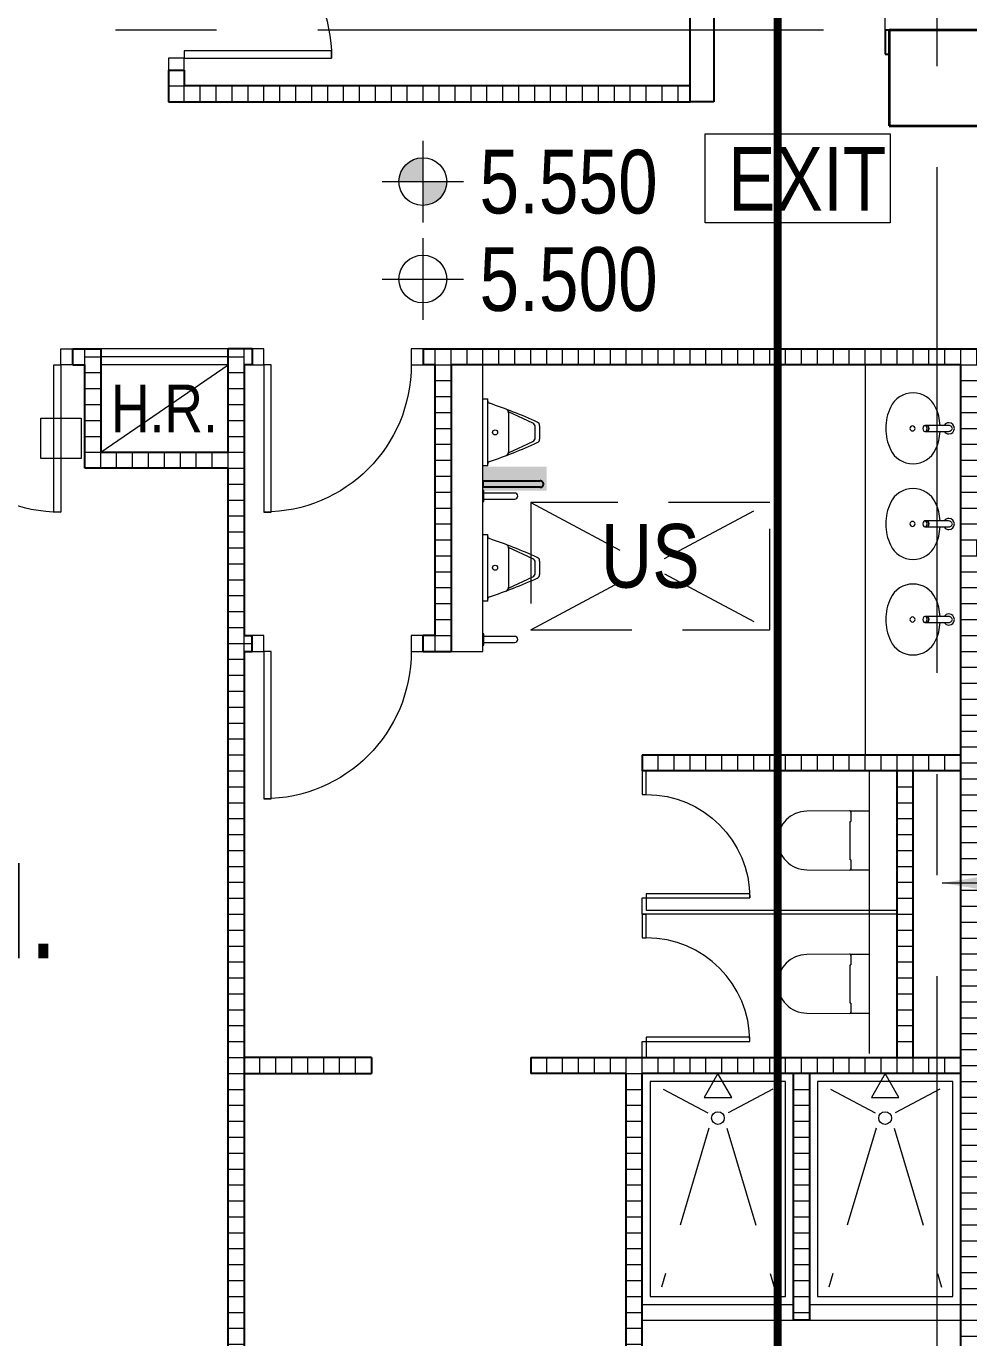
# Model space of a CAD drawing. Header units: millimetres. Extents: x 833576263 to 1668046980, y 817519639 to 1636103653.
# Drawn here: x 834088673 to 834094590, y 818002217 to 818010452 of the extents above; entities that cross this region are included whole.
import ezdxf
from ezdxf.enums import TextEntityAlignment as Align

# ---------------------------------------------------------------- set-up
doc = ezdxf.new("R2010")
doc.units = ezdxf.units.MM
doc.header["$LTSCALE"] = 100
doc.header["$MEASUREMENT"] = 0
for name, pattern in [('R_LINE_SEC$0$CENTER', [50.8, 31.75, -6.35, 6.35, -6.35]), ('R_P_Grid$0$CENTER', [50.8, 31.75, -6.35, 6.35, -6.35]), ('R_P_LG$0$HIDDEN', [9.525, 6.35, -3.175])]:
    doc.linetypes.add(name, pattern=pattern)
doc.layers.get('Defpoints').update_dxf_attribs({"color": 170})
doc.layers.add('C_DWG1002P00L0LGGBP$0$C_IMPERMEABLE', color=7, linetype='Continuous', true_color=0xfff0ff)
doc.layers.add('R_LINE_SEC$0$M-REFE', color=3, linetype='Continuous')
doc.layers.add('X-REF', color=7, linetype='Continuous')
for name, color, linetype, lineweight in [('R_P_Grid$0$RDA0251-PARK', 7, 'R_P_Grid$0$CENTER', 18), ('R_P_LG$0$RDA0321', 7, 'Continuous', 18), ('R_P_LG$0$RDA0322', 1, 'Continuous', 18), ('R_P_LG$0$RDA04031', 3, 'Continuous', 25), ('R_P_LG$0$RDA0621', 7, 'Continuous', 13), ('R_P_LG$0$RDA0624', 7, 'Continuous', 13), ('R_P_LG$0$RDA2142', 1, 'Continuous', 18), ('R_P_LG$0$RDA2202', 3, 'Continuous', 25), ('R_P_LG$0$RDA2203', 11, 'Continuous', 25), ('R_P_LG$0$RDA2804S', 2, 'Continuous', 35), ('R_P_LG$0$RDA3151', 1, 'Continuous', 18), ('R_P_LG$0$RDA4101', 7, 'Continuous', 18), ('R_P_LG$0$RDA5802', 1, 'Continuous', 18), ('R_P_LG$0$RDA7101', 1, 'Continuous', 18), ('R_P_LG$0$RDA7401', 4, 'Continuous', 18), ('R_P_LG$0$RDA8301', 7, 'Continuous', 18)]:
    doc.layers.add(name, color=color, linetype=linetype, lineweight=lineweight)
doc.styles.add('R_P_LG$0$Arial', font='arial.ttf', dxfattribs={"width": 0.8})
doc.styles.add('R_P_LG$0$Arial_3', font='arial.ttf', dxfattribs={"width": 0.8, "height": 800})
doc.styles.add('R_P_LG$0$romans', font='arial.ttf', dxfattribs={"width": 0.8})
doc.dimstyles.new('R_P_LG$0$M_200LA', dxfattribs={"dimscale": 200, "dimtxt": 2.5, "dimasz": 2, "dimexe": 0.8, "dimexo": 0, "dimgap": 0.75, "dimtad": 1, "dimdec": 0, "dimrnd": 1, "dimzin": 12, "dimdsep": 46, "dimtxsty": 'R_P_LG$0$romans', "dimcen": 2, "dimdle": 1, "dimclrd": 7, "dimclre": 7, "dimclrt": 4, "dimaunit": 1, "dimadec": 3, "dimazin": 0, "dimtfac": 1, "dimtdec": 0, "dimtix": 1, "dimtmove": 2, "dimatfit": 3, "dimfxl": 1, "dimtolj": 1, "dimlwd": 18, "dimlwe": 18, "dimarcsym": 0})

# ---------------------------------------------------------------- blocks, each defined once
blk = doc.blocks.new('R_P_Grid')
at = {"layer": 'R_P_Grid$0$RDA0251-PARK'}
for p, q in [((834094390, 818019726.7), (834094390, 817991170)), ((834144477.3, 818010426.7), (834072885.2, 818010426.7))]:
    blk.add_line(p, q, dxfattribs=at)
blk = doc.blocks.new('R_P_LG$0$LMark-FFL-1')
h = blk.add_hatch(color=256)
h.paths.add_polyline_path([(0, 0.75, 0.414214), (-0.75, 0), (0, 0)])
h.paths.add_polyline_path([(0.75, 0), (0, 0), (0, -0.75, 0.414214)])
for p, q in [((0, 1.28), (0, -1.28)), ((-1.28, 0), (1.28, 0))]:
    blk.add_line(p, q)
blk.add_circle((0, 0), 0.75)
at = {"color": 7, "style": 'R_P_LG$0$romans', "width": 0.8}
blk.add_attdef('FFL', (1.03, 1.03), '', height=2, dxfattribs=at)
blk = doc.blocks.new('R_P_LG$0$LMark-SFL-1')
for p, q in [((0, 1.28), (0, -1.28)), ((-1.28, 0), (1.28, 0))]:
    blk.add_line(p, q)
blk.add_circle((0, 0), 0.75)
at = {"color": 7, "style": 'R_P_LG$0$romans', "width": 0.8}
blk.add_attdef('SFL', (1.03, 1.03), '', height=2, dxfattribs=at)
blk = doc.blocks.new('R_P_LG$0$RDA_SANIT_Urinal_Division - RDA_SANIT_Urinal_Division-7745025-LG_F _5_000 Mpd_')
at = {"layer": 'Defpoints'}
for p, q in [((-20, 0), (-20, -360)), ((-20, 0), (20, 0)), ((20, -360), (20, 0))]:
    blk.add_line(p, q, dxfattribs=at)
blk.add_open_spline([(20, -360), (20, -361.7), (19.7, -364.4), (18.5, -367.7), (17.6, -369.6), (16.6, -371.1), (15.6, -372.5), (14.5, -373.9), (13.2, -375), (11.8, -376.2), (10, -377.4), (7.7, -378.5), (4.4, -379.7), (0, -380.2), (-4.4, -379.7), (-7.7, -378.5), (-10, -377.4), (-11.8, -376.2), (-13.2, -375), (-14.5, -373.9), (-15.9, -372.2), (-17.1, -370.4), (-18, -368.9), (-18.7, -367.3), (-19.7, -364.4), (-20, -361.7), (-20, -360)], degree=3, knots=[0, 0, 0, 0, 0.083333, 0.125, 0.166667, 0.1875, 0.208333, 0.25, 0.270833, 0.291667, 0.333333, 0.375, 0.416667, 0.5, 0.583333, 0.625, 0.666667, 0.708333, 0.729167, 0.75, 0.791667, 0.833333, 0.854167, 0.875, 0.916667, 1, 1, 1, 1], dxfattribs=at)
blk = doc.blocks.new('R_P_LG$0$A$C72C22AFF')
at = {"layer": 'R_P_LG$0$RDA7401'}
for p, q in [((195, 19), (0, 19)), ((200, 35), (195, 35)), ((195, 35), (195, -35)), ((200, 35), (200, -35)), ((0, -19), (195, -19)), ((195, -35), (200, -35))]:
    blk.add_line(p, q, dxfattribs=at)
blk.add_arc((0, 0), 19, 90, 270, dxfattribs=at)
blk = doc.blocks.new('R_P_LG$0$Urinal')
at = {"layer": 'R_P_LG$0$RDA7401'}
for p, q in [((-30.7, 209.5), (0, 209.5)), ((-30.7, 209.5), (-30.7, -209.6)), ((0, 209.5), (0, -209.6)), ((-160.4, 128.1), (-313.3, 56.9)), ((-161, -122.8), (-161, 122.8)), ((-355.9, -42), (-355.9, 41.8)), ((-328, 33.8), (-328, -33.8)), ((-313.3, -56.9), (-160.4, -128.1)), ((0, -209.6), (-30.7, -209.6))]:
    blk.add_line(p, q, dxfattribs=at)
for centre, radius, start, end in [((906.6, -2662.4), 2998.9, 108.41956, 114.58885), ((-45.7, 197.1), 15, 288.41956, 0), ((-136, 122.8), 25, 110.52239, 180), ((-330.9, 41.8), 25, 114.58885, 180), ((-302.6, 33.8), 25.4, 114.98892, 180), ((-330.9, -42), 25, 180, 245.46298), ((906.6, 2668.6), 3004.7, 245.46298, 251.61743), ((-302.6, -33.8), 25.4, 180, 245.01104), ((-136, -122.8), 25, 180, 249.52), ((-45.7, -197), 15, 0, 71.61743)]:
    blk.add_arc(centre, radius, start, end, dxfattribs=at)
blk.add_ellipse((-76.2, 0), major_axis=(0, 15.9), ratio=1, dxfattribs=at)
blk = doc.blocks.new('R_P_LG$0$D-925')
at = {"layer": 'R_P_LG$0$RDA3151'}
for points in [[(75, 100), (75, 1025), (120, 1025), (120, 100)], [(0, 100), (75, 100), (75, 0), (0, 0)], [(1075, 100), (1075, 0), (1000, 0), (1000, 100)]]:
    blk.add_lwpolyline(points, close=True, dxfattribs=at)
blk.add_arc((75, 100), 925, 0, 90, dxfattribs=at)
blk = doc.blocks.new('R_P_LG$0$P46A_Symb_EXIT')
at = {"layer": 'R_P_LG$0$RDA7101'}
for p, q in [((-2.612, -0.994), (-2.612, 1.806)), ((-2.612, 1.806), (3.2, 1.806)), ((3.2, 1.806), (3.2, -0.994)), ((3.2, -0.994), (-2.612, -0.994))]:
    blk.add_line(p, q, dxfattribs=at)
at = {"layer": 'R_P_LG$0$RDA7101', "insert": (-1.89, 1.388), "char_height": 2, "width": 6.15696, "attachment_point": 1, "style": 'R_P_LG$0$Arial_3'}
blk.add_mtext('EXIT', dxfattribs=at)
blk = doc.blocks.new('R_P_LG$0$DD_925-675')
at = {"layer": 'R_P_LG$0$RDA3151'}
for points in [[(0, -100), (0, 0), (75, 0), (75, -100)], [(1750, -100), (1675, -100), (1675, 0), (1750, 0)], [(75, -775), (120, -775), (120, -100), (75, -100)], [(1675, -100), (1675, -1025), (1630, -1025), (1630, -100)]]:
    blk.add_lwpolyline(points, close=True, dxfattribs=at)
for centre, radius, start, end in [((75, -100), 675, 270, 0), ((1675, -100), 925, 180, 270)]:
    blk.add_arc(centre, radius, start, end, dxfattribs=at)
blk = doc.blocks.new('R_P_LG$0$BASIN')
at = {"layer": 'R_P_LG$0$RDA7401'}
for p, q in [((-90.4, 19), (-223.4, 19)), ((-89, 17), (-90.4, 17)), ((-78.4, 19), (-89, 19)), ((-223.4, -19), (-90.4, -19)), ((-90.4, -17), (-89, -17)), ((-89, -19), (-78.4, -19))]:
    blk.add_line(p, q, dxfattribs=at)
at = {"layer": 'R_P_LG$0$RDA7401', "flags": 128}
for points in [[(-220.7, 18.9), (-226.2, 18.9), (-231.7, 18.1), (-236.8, 16.5), (-241.4, 14.1), (-245.1, 11.2), (-247.9, 7.7), (-249.7, 4), (-250.2, 0)], [(-250.2, 0), (-249.7, -4), (-247.9, -7.7), (-245.1, -11.2), (-241.4, -14.1), (-236.8, -16.5), (-231.7, -18.1), (-226.2, -18.9), (-220.7, -18.9)]]:
    blk.add_lwpolyline(points, dxfattribs=at)
at = {"layer": 'R_P_LG$0$RDA7401'}
for centre, radius, start, end in [((-3.4, 66.4), 156.3, 90, 155.17796), ((-3.4, 66.4), 156.3, 24.82204, 90), ((140.3, 0), 314.6, 155.17796, 176.53881), ((-147, 0), 314.6, 0, 24.82204), ((-228.4, 0), 35, 90, 270), ((0, 0), 16, 90, 270), ((-147, 0), 314.6, 335.17796, 0), ((-228.4, 0), 35, 270, 327.06852), ((140.3, 0), 314.6, 183.46119, 204.82204), ((-3.4, -66.4), 156.3, 204.82204, 270), ((-3.4, -66.4), 156.3, 270, 335.17796)]:
    blk.add_arc(centre, radius, start, end, dxfattribs=at)
for centre, major_axis, ratio, start_param, end_param in [((-228.4, 0), (-16.7, -30.7), 1, 2.643576, 3.639609), ((-90.4, 0), (0, 19), 0.707107, 0, 1.570796), ((-89, 0), (0, 19), 0.707107, 0, 1.570796), ((-78.4, 0), (0, 19), 0.707107, 4.712389, 7.853982), ((0, 0), (0, 16), 1, 3.141593, 6.283185), ((-90.4, 0), (0, 19), 0.707107, 1.570796, 3.141593), ((-89, 0), (0, 19), 0.707107, 1.570796, 3.141593), ((-78.4, 0), (0, 19), 0.707107, 1.570796, 4.712389)]:
    blk.add_ellipse(centre, major_axis=major_axis, ratio=ratio, start_param=start_param, end_param=end_param, dxfattribs=at)
blk = doc.blocks.new('R_P_LG$0$P46A_Sanit_W_M_W_C - RDA_SANIT_W_M_W_C-1171572-LG_F _5_000 Mpd_')
at = {"layer": 'R_P_LG$0$RDA7401'}
for p, q in [((-183.9, 0), (-183.9, -115)), ((183.9, -115), (183.9, 0)), ((-186.3, -124.1), (-183.3, -391.8)), ((-183.9, -115), (-177.2, -115)), ((-178.6, -115), (-120.1, -115)), ((-120.1, -118.8), (-120.1, -115)), ((121.4, -118.8), (-120.1, -118.8)), ((121.4, -115), (181.4, -115)), ((121.4, -115), (121.4, -118.8)), ((177.2, -115), (183.9, -115)), ((183.3, -391.8), (186.3, -124.1))]:
    blk.add_line(p, q, dxfattribs=at)
for start, end in [(180, 269.09757), (269.09757, 0)]:
    blk.add_arc((0, -391.8), 183.3, start, end, dxfattribs=at)
for centre, start_param, end_param in [((-177.2, -124.1), 1.570796, 3.141593), ((177.2, -124.1), 0, 1.570796)]:
    blk.add_ellipse(centre, major_axis=(9.1, 0), ratio=1, start_param=start_param, end_param=end_param, dxfattribs=at)
blk = doc.blocks.new('R_P_LG$0$P46A_Sanit_Partition - 900 _W_  x 1600 _D_ x 2200 _H_ _ 650 x2050 _DOOR_-V124-LG_F _5_000 Mpd_')
at = {"layer": 'R_P_LG$0$RDA7401'}
for p, q in [((-53.8, -50), (-53.8, -1650)), ((-28.4, -1624.6), (-28.4, -50)), ((47.8, -974.6), (73.2, -974.6)), ((47.8, -1624.6), (47.8, -974.6)), ((73.2, -974.6), (73.2, -1624.6)), ((47.8, -1624.6), (-28.4, -1624.6)), ((73.2, -1624.6), (47.8, -1624.6)), ((47.8, -1650), (47.8, -1624.6)), ((697.8, -1624.6), (846.2, -1624.6)), ((697.8, -1650), (697.8, -1624.6)), ((846.2, -1650), (846.2, -1624.6)), ((-53.8, -1650), (47.8, -1650)), ((846.2, -1650), (697.8, -1650))]:
    blk.add_line(p, q, dxfattribs=at)
blk.add_arc((47.8, -1624.6), 650, 0, 90, dxfattribs=at)
blk = doc.blocks.new('R_LINE_SEC')
at = {"layer": 'R_LINE_SEC$0$M-REFE', "linetype": 'R_LINE_SEC$0$CENTER', "const_width": 50}
blk.add_lwpolyline([(834093390, 818029703.2), (834093390, 817976077.5)], dxfattribs=at)
blk = doc.blocks.new('C_DWG1002P00L0LGGBP')
at = {"layer": 'C_DWG1002P00L0LGGBP$0$C_IMPERMEABLE'}
blk.add_hatch(color=256, dxfattribs=at).paths.add_polyline_path([(834091940, 818007536.7), (834091940, 818007686.7), (834091540, 818007686.7), (834091540, 818007536.7)])
blk = doc.blocks.new('R_P_LG')
at = {"layer": 'R_P_LG$0$RDA0621'}
h = blk.add_hatch(dxfattribs=at)
h.set_pattern_fill('_USER', color=256, scale=100, double=1, pattern_type=0)
h.set_pattern_definition([(0, (834089665, 818010076.7), (0, 100), []), (90, (834089665, 818010076.7), (-100, 6e-15), [])])
h.paths.add_polyline_path([(834092840, 818010076.7), (834089665, 818010076.7), (834089665, 818010176.7), (834089565, 818010176.7), (834089565, 818009976.7), (834092840, 818009976.7)])
h = blk.add_hatch(dxfattribs=at)
h.set_pattern_fill('_USER', color=256, scale=100, double=1, pattern_type=0)
h.set_pattern_definition([(0, (834089940, 818007776.7), (0, 100), []), (90, (834089940, 818007776.7), (-100, 6e-15), [])])
h.paths.add_polyline_path([(834090040, 818008426.7), (834089940, 818008426.7), (834089940, 818007776.7), (834089140, 818007776.7), (834089140, 818008426.7), (834089040, 818008426.7), (834089040, 818007676.7), (834089940, 818007676.7), (834089940, 817999849.7101), (834090040, 817999824.2415), (834090040, 818006526.7), (834090090, 818006526.7), (834090090, 818006626.7), (834090040, 818006626.7)])
h = blk.add_hatch(dxfattribs=at)
h.set_pattern_fill('_USER', color=256, scale=100, double=1, pattern_type=0)
h.set_pattern_definition([(0, (834094540, 818008326.7), (0, 100), []), (90, (834094540, 818008326.7), (-100, 6e-15), [])])
h.paths.add_polyline_path([(834094690, 818008426.7), (834091165, 818008426.7), (834091165, 818008326.7), (834091240, 818008326.7), (834091240, 818006626.7), (834091165, 818006626.7), (834091165, 818006526.7), (834091340, 818006526.7), (834091340, 818008326.7), (834094540, 818008326.7), (834094540, 818003976.7), (834094540, 817998826.7), (834094640, 817998826.7), (834094640, 818007126.7), (834094690, 818007126.7), (834094690, 818007226.7), (834094640, 818007226.7), (834094640, 818008326.7), (834094690, 818008326.7)])
h = blk.add_hatch(dxfattribs=at)
h.set_pattern_fill('_USER', color=256, scale=100, double=1, pattern_type=0)
h.set_pattern_definition([(0, (834094540, 818005876.7), (0, 100), []), (90, (834094540, 818005876.7), (-100, 6e-15), [])])
h.paths.add_polyline_path([(834094540, 818005876.7), (834092540, 818005876.7), (834092540, 818005776.7), (834094540, 818005776.7)])
h = blk.add_hatch(dxfattribs=at)
h.set_pattern_fill('_USER', color=256, scale=100, double=1, pattern_type=0)
h.set_pattern_definition([(0, (834094240, 818005776.7), (0, 100), []), (90, (834094240, 818005776.7), (-100, 6e-15), [])])
h.paths.add_polyline_path([(834094240, 818005776.7), (834094140, 818005776.7), (834094140, 818003976.7), (834094240, 818003976.7)])
h = blk.add_hatch(dxfattribs=at)
h.set_pattern_fill('_USER', color=256, scale=100, double=1, pattern_type=0)
h.set_pattern_definition([(0, (834090040, 818003976.7), (0, 100), []), (90, (834090040, 818003976.7), (-100, 6e-15), [])])
h.paths.add_polyline_path([(834090840, 818003976.7), (834090040, 818003976.7), (834090040, 818003876.7), (834090840, 818003876.7)])
h = blk.add_hatch(dxfattribs=at)
h.set_pattern_fill('_USER', color=256, scale=100, double=1, pattern_type=0)
h.set_pattern_definition([(0, (834094540, 818003976.7), (0, 100), []), (90, (834094540, 818003976.7), (-100, 6e-15), [])])
h.paths.add_polyline_path([(834094540, 818003976.7), (834091840, 818003976.7), (834091840, 818003876.7), (834092440, 818003876.7), (834092440, 818000951.7), (834092540, 818000951.7), (834092540, 818003876.7), (834093490, 818003876.7), (834093590, 818003876.7), (834094540, 818003876.7)])
h = blk.add_hatch(dxfattribs=at)
h.set_pattern_fill('_USER', color=256, scale=100, double=1, pattern_type=0)
h.set_pattern_definition([(0, (834093590, 818003876.7), (0, 100), []), (90, (834093590, 818003876.7), (-100, 6e-15), [])])
h.paths.add_polyline_path([(834093590, 818003876.7), (834093490, 818003876.7), (834093490, 818002326.7), (834093590, 818002326.7)])
at = {"layer": 'R_P_LG$0$RDA0624', "lineweight": 18}
h = blk.add_hatch(dxfattribs=at)
h.set_pattern_fill('DOTS', color=4, scale=90, angle=45, style=0)
h.set_pattern_definition([(45, (0, 0), (-50.513940681, 151.541822043), [0, -142.875])])
h.paths.add_polyline_path([(834023042.8602, 818010017.0877, -0.04697941), (834087592.4086, 818020388.9736, -0.01635881), (834088573.1495, 818020421.0696), (834091396.5953, 818020421.0696, -0.01214731), (834090782.7579, 818020569.6643), (834073470.9741, 818025208.3428, 0.037249231), (834021539.7889, 818015825.7688, -0.056186928), (833969363.6877, 818008422.2874, 0.405705264), (833955668.2659, 817994334.2822), (833955655.7003, 817965708.069), (833961655.7009, 817965708.069), (833961668.2653, 817994331.6485, -0.405705264), (833969535.848, 818002424.7579, 0.056186928)])
at = {"layer": 'R_P_LG$0$RDA0621'}
for p, q in [((834089040, 818008326.7), (834089040, 818008426.7)), ((834090040, 818008326.7), (834090040, 818008426.7))]:
    blk.add_line(p, q, dxfattribs=at)
at = {"layer": 'R_P_LG$0$RDA2142'}
blk.add_line((834094065, 818010426.7), (834094065, 818010576.7), dxfattribs=at)
at = {"layer": 'R_P_LG$0$RDA2202'}
for p, q in [((834092990, 818017726.7), (834092990, 818009976.7)), ((834092840, 818009976.7), (834092840, 818017576.7)), ((834094090, 818010426.7), (834094065, 818010426.7)), ((834094065, 818010426.7), (834094065, 818010276.7)), ((834094065, 818010276.7), (834094090, 818010276.7)), ((834092990, 818009976.7), (834092840, 818009976.7))]:
    blk.add_line(p, q, dxfattribs=at)
at = {"layer": 'R_P_LG$0$RDA2203'}
for p, q in [((834089565, 818010176.7), (834089665, 818010176.7)), ((834089565, 818010176.7), (834089565, 818009976.7)), ((834089665, 818010176.7), (834089665, 818010076.7)), ((834092840, 818010076.7), (834089665, 818010076.7)), ((834089565, 818009976.7), (834092840, 818009976.7)), ((834088965, 818008426.7), (834089140, 818008426.7)), ((834088965, 818008326.7), (834088965, 818008426.7)), ((834089140, 818008426.7), (834089140, 818007776.7)), ((834090090, 818008426.7), (834089940, 818008426.7)), ((834089940, 818007776.7), (834089940, 818008426.7)), ((834090090, 818008426.7), (834090090, 818008326.7)), ((834091165, 818008426.7), (834094690, 818008426.7)), ((834091165, 818008426.7), (834091165, 818008326.7)), ((834088965, 818008326.7), (834089040, 818008326.7)), ((834089040, 818007676.7), (834089040, 818008326.7)), ((834090090, 818008326.7), (834090040, 818008326.7)), ((834090040, 818008326.7), (834090040, 818006626.7)), ((834091240, 818008326.7), (834091165, 818008326.7)), ((834091240, 818006626.7), (834091240, 818008326.7)), ((834094540, 818008326.7), (834091340, 818008326.7)), ((834091340, 818008326.7), (834091340, 818006526.7)), ((834094540, 817998826.7), (834094540, 818008326.7)), ((834089140, 818007776.7), (834089940, 818007776.7)), ((834089940, 818007676.7), (834089040, 818007676.7)), ((834089940, 817999849.7101), (834089940, 818007676.7)), ((834090040, 818006626.7), (834090090, 818006626.7)), ((834090090, 818006526.7), (834090090, 818006626.7)), ((834091240, 818006626.7), (834091165, 818006626.7)), ((834091165, 818006526.7), (834091165, 818006626.7)), ((834090040, 818006526.7), (834090040, 817999824.2415)), ((834090040, 818006526.7), (834090090, 818006526.7)), ((834091165, 818006526.7), (834091340, 818006526.7)), ((834092540, 818005876.7), (834094540, 818005876.7)), ((834092540, 818005876.7), (834092540, 818005776.7)), ((834094540, 818005776.7), (834092540, 818005776.7)), ((834094140, 818003976.7), (834094140, 818005776.7)), ((834094240, 818003976.7), (834094240, 818005776.7)), ((834090840, 818003976.7), (834090040, 818003976.7)), ((834090840, 818003976.7), (834090840, 818003876.7)), ((834091840, 818003976.7), (834094540, 818003976.7)), ((834091840, 818003976.7), (834091840, 818003876.7)), ((834090040, 818003876.7), (834090840, 818003876.7)), ((834092440, 818003876.7), (834091840, 818003876.7)), ((834092440, 818000951.7), (834092440, 818003876.7)), ((834092540, 818000951.7), (834092540, 818003876.7)), ((834094540, 818003876.7), (834092540, 818003876.7)), ((834093490, 818002326.7), (834093490, 818003876.7)), ((834093590, 818003876.7), (834093590, 818002326.7)), ((834093590, 818002326.7), (834093490, 818002326.7))]:
    blk.add_line(p, q, dxfattribs=at)
at = {"layer": 'R_P_LG$0$RDA2804S'}
blk.add_lwpolyline([(834094090, 818009826.7), (834094690, 818009826.7), (834094690, 818010426.7), (834094090, 818010426.7)], close=True, dxfattribs=at)
at = {"layer": 'R_P_LG$0$RDA3151'}
for p, q in [((834089940, 818008426.7), (834089140, 818008426.7)), ((834089940, 818008376.7), (834089140, 818008376.7)), ((834089940, 818008326.7), (834089140, 818008326.7))]:
    blk.add_line(p, q, dxfattribs=at)
blk.add_lwpolyline([(834088763.5294, 818007737.7294), (834088763.5294, 818007990.6706), (834089016.4706, 818007990.6706), (834089016.4706, 818007737.7294)], close=True, dxfattribs=at)
at = {"layer": 'R_P_LG$0$RDA4101'}
blk.add_line((834093965, 818005776.7), (834093965, 818004002.1), dxfattribs=at)
at = {"layer": 'R_P_LG$0$RDA5802'}
blk.add_line((834089140, 818007776.7), (834089940, 818008326.7), dxfattribs=at)
blk.add_lwpolyline([(834089140, 818007776.7), (834089940, 818007776.7), (834089940, 818008326.7), (834089140, 818008326.7)], close=True, dxfattribs=at)
at = {"layer": 'R_P_LG$0$RDA7401'}
for p, q in [((834093940, 818008326.7), (834093940, 818005876.7)), ((834092540, 818004876.7), (834092565.4, 818004876.7)), ((834092540, 818004876.7), (834092540, 818004728.3)), ((834092565.4, 818004728.3), (834092565.4, 818004876.7)), ((834092540, 818004728.3), (834092565.4, 818004728.3)), ((834092540, 818004078.3), (834092565.4, 818004078.3)), ((834092540, 818003976.7), (834092540, 818004078.3)), ((834092565.4, 818004103.7), (834092565.4, 818004078.3)), ((834093215.4, 818004103.7), (834092565.4, 818004103.7)), ((834092565.4, 818004078.3), (834093215.4, 818004078.3)), ((834092565.4, 818004078.3), (834092565.4, 818003976.7)), ((834093215.4, 818004078.3), (834093215.4, 818004103.7)), ((834092540, 818002426.7), (834093490, 818002426.7)), ((834093590, 818002426.7), (834094540, 818002426.7)), ((834092540, 818002326.7), (834093490, 818002326.7)), ((834093590, 818002326.7), (834094540, 818002326.7))]:
    blk.add_line(p, q, dxfattribs=at)
at = {"layer": 'R_P_LG$0$RDA7401', "linetype": 'R_P_LG$0$HIDDEN'}
for p, q in [((834092670.8893, 818003778.0535), (834092951.4793, 818003629.0073)), ((834093359.1106, 818003778.0535), (834093078.5206, 818003629.0073)), ((834093720.8893, 818003778.0535), (834094001.4793, 818003629.0073)), ((834094409.1106, 818003778.0535), (834094128.5206, 818003629.0073)), ((834092958.5408, 818003532.8297), (834092661.3792, 818002535.4516)), ((834093071.4591, 818003532.8297), (834093368.6207, 818002535.4516)), ((834094008.5408, 818003532.8297), (834093711.3792, 818002535.4516)), ((834094121.4591, 818003532.8297), (834094418.6207, 818002535.4516))]:
    blk.add_line(p, q, dxfattribs=at)
at = {"layer": 'R_P_LG$0$RDA7401'}
blk.add_lwpolyline([(834091340, 818006526.7), (834091540, 818006526.7), (834091540, 818008326.7)], dxfattribs=at)
for points in [[(834092540, 818002426.7), (834093490, 818002426.7), (834093490, 818003876.7), (834092540, 818003876.7)], [(834093015, 818003876.7), (834092928.3974, 818003726.7), (834093101.6025, 818003726.7)], [(834093590, 818002426.7), (834094540, 818002426.7), (834094540, 818003876.7), (834093590, 818003876.7)], [(834094065, 818003876.7), (834093978.3974, 818003726.7), (834094151.6025, 818003726.7)], [(834092590, 818002476.7), (834093440, 818002476.7), (834093440, 818003826.7), (834092590, 818003826.7)], [(834093640, 818002476.7), (834094490, 818002476.7), (834094490, 818003826.7), (834093640, 818003826.7)]]:
    blk.add_lwpolyline(points, close=True, dxfattribs=at)
for centre in [(834093015, 818003596.7), (834094065, 818003596.7)]:
    blk.add_circle(centre, 40, dxfattribs=at)
blk.add_arc((834092565.4, 818004078.3), 650, 0, 90, dxfattribs=at)
at = {"layer": 'R_P_LG$0$RDA8301', "linetype": 'R_P_LG$0$HIDDEN'}
for p, q in [((834091840, 818007461.7368), (834093340, 818006661.7368)), ((834091840, 818006661.7368), (834093340, 818007461.7368))]:
    blk.add_line(p, q, dxfattribs=at)
blk.add_lwpolyline([(834091840, 818006661.7368), (834093340, 818006661.7368), (834093340, 818007461.7368), (834091840, 818007461.7368)], close=True, dxfattribs=at)
at = {"layer": 'R_P_LG$0$RDA0321'}
ref = blk.add_blockref('R_P_LG$0$LMark-SFL-1', (834091162.4504, 818008864.3515, 0), dxfattribs=dict(at, xscale=200, yscale=200, zscale=200))
ref.add_attrib('SFL', '5.500', dxfattribs={"layer": '0', "color": 7, "height": 400, "style": 'R_P_LG$0$romans', "width": 0.8}).set_placement((834092077.7956, 818008864.3515), align=Align.MIDDLE)
at = {"layer": 'R_P_LG$0$RDA0322'}
ref = blk.add_blockref('R_P_LG$0$LMark-FFL-1', (834091162.3904, 818009476.3515), dxfattribs=dict(at, xscale=200, yscale=200, zscale=200))
ref.add_attrib('FFL', '5.550', dxfattribs={"layer": '0', "color": 7, "height": 400, "rotation": 0.00000095, "style": 'R_P_LG$0$romans', "width": 0.8}).set_placement((834092077.7121, 818009476.3281), align=Align.MIDDLE)
at = {"layer": 'R_P_LG$0$RDA2203', "xscale": -1.000000000000003, "rotation": 90}
blk.add_blockref('R_P_LG$0$DD_925-675', (834089565, 818011926.7), dxfattribs=at)
at = {"layer": 'R_P_LG$0$RDA3151', "rotation": 180}
blk.add_blockref('R_P_LG$0$D-925', (834088965, 818008426.7), dxfattribs=at)
at = {"layer": 'R_P_LG$0$RDA3151', "xscale": -1, "rotation": 180}
for p in [(834090090, 818008426.7), (834090090, 818006626.7)]:
    blk.add_blockref('R_P_LG$0$D-925', p, dxfattribs=at)
at = {"layer": 'R_P_LG$0$RDA7101', "xscale": 200, "yscale": 200, "zscale": 200}
blk.add_blockref('R_P_LG$0$P46A_Symb_EXIT', (834093456.5021, 818009415.5009), dxfattribs=at)
at = {"layer": 'R_P_LG$0$RDA7401'}
for name, p, rotation in [('R_P_LG$0$Urinal', (834091540, 818007901.7001), 180), ('R_P_LG$0$BASIN', (834094236.6271, 818007926.7), 180), ('R_P_LG$0$A$C72C22AFF', (834091740, 818007501.7), 180), ('R_P_LG$0$BASIN', (834094236.6271, 818007326.7), 180), ('R_P_LG$0$Urinal', (834091540, 818007051.6774), 180), ('R_P_LG$0$BASIN', (834094236.6271, 818006726.7), 180), ('R_P_LG$0$A$C72C22AFF', (834091740, 818006601.7), 180), ('R_P_LG$0$P46A_Sanit_W_M_W_C - RDA_SANIT_W_M_W_C-1171572-LG_F _5_000 Mpd_', (834093965, 818005339.4), 270), ('R_P_LG$0$P46A_Sanit_W_M_W_C - RDA_SANIT_W_M_W_C-1171572-LG_F _5_000 Mpd_', (834093965, 818004439.4), 270)]:
    blk.add_blockref(name, p, dxfattribs=dict(at, rotation=rotation))
for name, p, xscale, rotation in [('R_P_LG$0$RDA_SANIT_Urinal_Division - RDA_SANIT_Urinal_Division-7745025-LG_F _5_000 Mpd_', (834091540, 818007576.7), -1.000000000000003, 90), ('R_P_LG$0$P46A_Sanit_Partition - 900 _W_  x 1600 _D_ x 2200 _H_ _ 650 x2050 _DOOR_-V124-LG_F _5_000 Mpd_', (834094190, 818004930.4844), -1, 270)]:
    blk.add_blockref(name, p, dxfattribs=dict(at, xscale=xscale, rotation=rotation))
at = {"layer": 'R_P_LG$0$RDA04031', "style": 'R_P_LG$0$Arial', "width": 0.8}
blk.add_text('STAFF  RM.', height=600, dxfattribs=at).set_placement((834085148.1003, 818004598.7167))
at = {"layer": 'R_P_LG$0$RDA5802', "style": 'R_P_LG$0$romans', "width": 0.8}
blk.add_text('H.R.', height=300, rotation=359.99997268, dxfattribs=at).set_placement((834089540, 818008051.7), align=Align.MIDDLE)
at = {"layer": 'R_P_LG$0$RDA8301', "style": 'R_P_LG$0$romans', "width": 0.8}
blk.add_text('US', height=400, rotation=0.00002732, dxfattribs=at).set_placement((834092590, 818007126.8884), align=Align.MIDDLE)
at = {"layer": 'R_P_LG$0$RDA04031', "color": 4}
blk.add_leader([(834094423.7935, 818005072.5423), (834095467.7563, 818005072.5423)], dimstyle='R_P_LG$0$M_200LA', override={"dimtad": 0}, dxfattribs=at)

msp = doc.modelspace()

# ---------------------------------------------------------------- block references
at = {"layer": 'X-REF'}
for name in ['R_P_LG', 'R_P_Grid', 'R_LINE_SEC', 'C_DWG1002P00L0LGGBP']:
    msp.add_blockref(name, (0, 0), dxfattribs=at)

doc.saveas('drawing.dxf')
